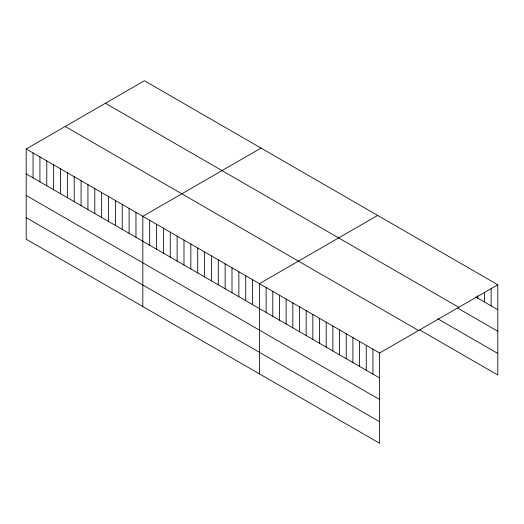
<?xml version="1.0" encoding="UTF-8"?>
<svg xmlns="http://www.w3.org/2000/svg" width="524" height="524" viewBox="0 0 524 524"><rect width="100%" height="100%" fill="white"/><g stroke="black" fill="none" stroke-linecap="round" stroke-linejoin="round"><path stroke-width="0.79" d="M26.2 148.993L379.599 353.025L379.599 443.252L26.2 239.219L26.2 148.993L144.401 80.748L497.8 284.781L497.8 375.007L419.698 329.917M261.024 148.082L142.823 216.32L142.823 306.547M377.647 215.41L259.446 283.654L259.446 373.881M379.599 353.025L497.8 284.781M475.772 296.997L497.8 309.717M105.396 103.267L458.795 307.3M457.747 308.138L497.8 331.26M437.723 318.775L497.8 353.464M65.205 126.474L418.604 330.506M26.2 173.922L379.599 377.955M26.2 195.472L379.599 399.504M26.2 217.67L379.599 421.702M491.126 288.167L491.126 305.859M484.451 292.359L484.451 302.007M477.777 295.739L477.777 298.156M372.924 349.174L372.924 374.103M366.25 345.316L366.25 370.252M359.575 341.465L359.575 366.394M352.901 337.607L352.901 362.543M346.226 333.755L346.226 358.685M339.545 329.904L339.545 354.833M332.871 326.046L332.871 350.982M326.197 322.195L326.197 347.124M319.522 318.337L319.522 343.272M312.848 314.485L312.848 339.414M306.173 310.634L306.173 335.563M299.499 306.776L299.499 331.712M292.824 302.924L292.824 327.854M286.143 299.066L286.143 324.002M279.469 295.215L279.469 320.151M272.794 291.364L272.794 316.293M266.12 287.506L266.12 312.442M252.581 279.692L252.581 304.627M245.723 275.729L245.723 300.665M238.865 271.773L238.865 296.702M232.001 267.81L232.001 292.746M225.143 263.847L225.143 288.783M218.285 259.891L218.285 284.82M211.421 255.928L211.421 280.864M204.563 251.965L204.563 276.901M197.705 248.009L197.705 272.938M190.841 244.046L190.841 268.982M183.983 240.084L183.983 265.02M177.125 236.127L177.125 261.057M170.261 232.165L170.261 257.094M163.403 228.202L163.403 253.138M156.545 224.246L156.545 249.175M149.681 220.283L149.681 245.212M135.965 212.364L135.965 237.293M129.101 208.401L129.101 233.331M122.243 204.439L122.243 229.374M115.385 200.482L115.385 225.412M108.52 196.52L108.52 221.449M101.663 192.557L101.663 217.493M94.798 188.594L94.798 213.53M87.94 184.638L87.94 209.567M81.082 180.675L81.082 205.611M74.218 176.712L74.218 201.648M67.36 172.756L67.36 197.686M60.502 168.793L60.502 193.729M53.638 164.831L53.638 189.767M46.78 160.875L46.78 185.804M39.922 156.912L39.922 181.848M33.058 152.949L33.058 177.885"/></g></svg>
